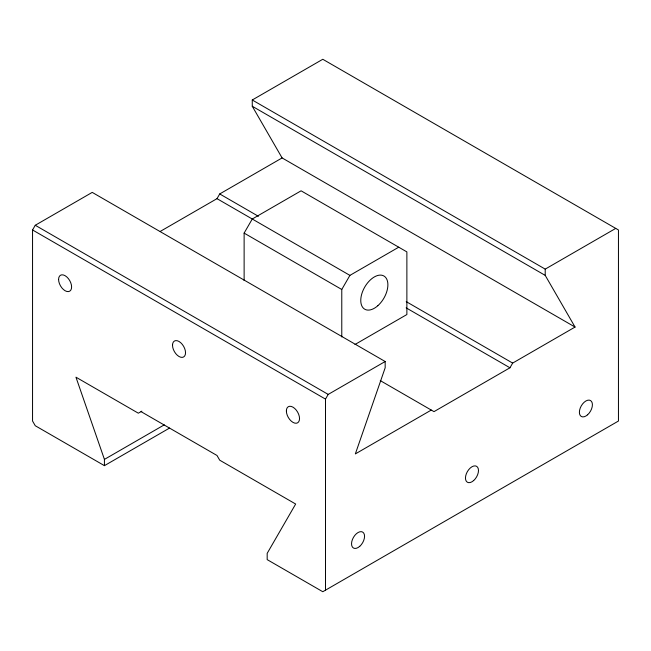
<?xml version="1.0" encoding="UTF-8"?>
<svg xmlns="http://www.w3.org/2000/svg" width="651" height="651" viewBox="0 0 651 651"><rect width="100%" height="100%" fill="white"/><g stroke="black" fill="none" stroke-linecap="round" stroke-linejoin="round"><path stroke-width="0.98" d="M169.529 428.081L104.429 465.66L35.26 425.73L32.55 421.034L32.55 229.966L35.26 225.27L92.222 192.387L385.172 361.517L385.172 367.782L355.34 453.918L431.287 410.065M160.252 231.414L217.003 198.653L219.713 193.949L282.103 157.933L575.053 327.062L512.663 363.087L509.953 367.782L433.997 411.635L380.265 380.607M244.125 280.589L244.125 233.099L252.262 219.005L301.087 190.816L406.875 251.896L406.875 314.539L354.974 344.501M341.775 336.966L341.775 289.483L349.912 275.381L398.738 247.193M325.5 590.164L325.5 399.104L328.21 394.408L385.172 361.517M282.103 157.933L252.262 106.251L252.262 99.985L322.79 59.274L618.45 229.966L618.45 421.034L322.79 591.726L267.179 559.624L267.179 553.358L295.66 504.029L219.713 460.184L217.003 455.48L141.047 411.635M141.853 411.163L138.338 413.198L75.947 377.181L104.429 459.394L104.429 465.66M104.429 459.394L164.255 424.859M252.262 99.985L545.212 269.123L615.74 228.403M252.262 106.251L545.212 275.381L575.053 327.062M219.713 193.949L258.423 216.303M406.216 301.625L512.663 363.087M217.003 198.653L349.912 275.381M406.143 307.85L509.953 367.782M244.125 233.099L341.775 289.483M35.26 225.27L328.21 394.408M32.55 229.966L325.5 399.104M545.212 269.123L545.212 275.381M58.59 279.458A9.204 5.314 60 0 0 68.355 291.607A9.204 5.314 60 0 0 68.355 278.587A9.204 5.314 60 0 0 58.59 279.458M172.515 345.233A9.204 5.314 60 0 0 182.28 357.383A9.204 5.314 60 0 0 182.28 344.363A9.204 5.314 60 0 0 172.515 345.233M286.367 410.96A9.317 5.379 60 0 0 296.246 423.248A9.317 5.379 60 0 0 296.246 410.081A9.317 5.379 60 0 0 286.367 410.96M359.734 546.335A9.204 5.314 -60 0 0 362.656 532.079A9.204 5.314 -60 0 0 351.76 541.738A9.204 5.314 -60 0 0 359.734 546.335M473.659 480.56A9.204 5.314 -60 0 0 476.581 466.303A9.204 5.314 -60 0 0 465.685 475.962A9.204 5.314 -60 0 0 473.659 480.56M587.584 414.793A9.204 5.314 -60 0 0 590.506 400.528A9.204 5.314 -60 0 0 579.61 410.187A9.204 5.314 -60 0 0 587.584 414.793M377.832 305.71A19.18 11.075 -60 0 0 383.919 276A19.18 11.075 -60 0 0 361.224 296.124A19.18 11.075 -60 0 0 377.832 305.71"/></g></svg>
